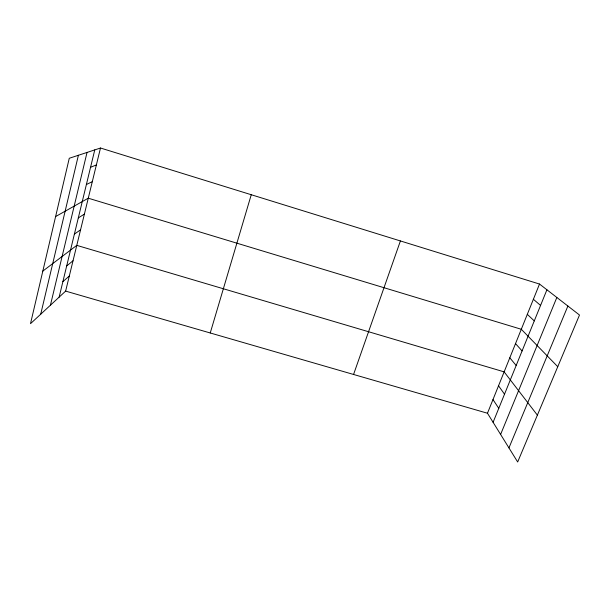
<?xml version="1.0" encoding="UTF-8"?>
<svg xmlns="http://www.w3.org/2000/svg" width="610" height="610" viewBox="0 0 610 610"><rect width="100%" height="100%" fill="white"/><g stroke="black" fill="none" stroke-linecap="round" stroke-linejoin="round"><path stroke-width="0.91" d="M40.717 314.203L78.4 155.275M50.424 305.206L87.039 152.439M59.139 297.131L94.763 149.9M65.636 291.107L100.498 148.017L539.514 284.046L579.5 315.027L517.669 461.983L487.474 413.237L65.636 291.107L30.5 323.681L69.266 158.272L100.498 148.017M210.244 332.976L251.259 194.727M353.564 374.464L400.412 240.942M487.474 413.237L539.514 284.046M493.093 422.311L546.918 289.788M500.612 434.442L556.838 297.474M508.946 447.892L567.887 306.029M62.891 281.622L69.311 276.017M66.681 265.952L73.025 260.767M42.822 271.092L76.776 245.365L504.134 371.864L537.38 415.143M74.389 234.11L80.573 229.802M78.301 217.93L84.401 214.079M55.602 216.573L88.275 198.197L521.298 329.27L557.761 366.702M86.376 184.54L92.301 181.65M90.547 167.315L96.38 164.921M533.376 299.281L540.567 305.427M527.307 314.348L534.284 320.906M515.519 343.613L522.084 350.925M509.8 357.803L516.174 365.489M498.53 385.787L504.516 394.19M492.971 399.58L498.782 408.319"/></g></svg>
